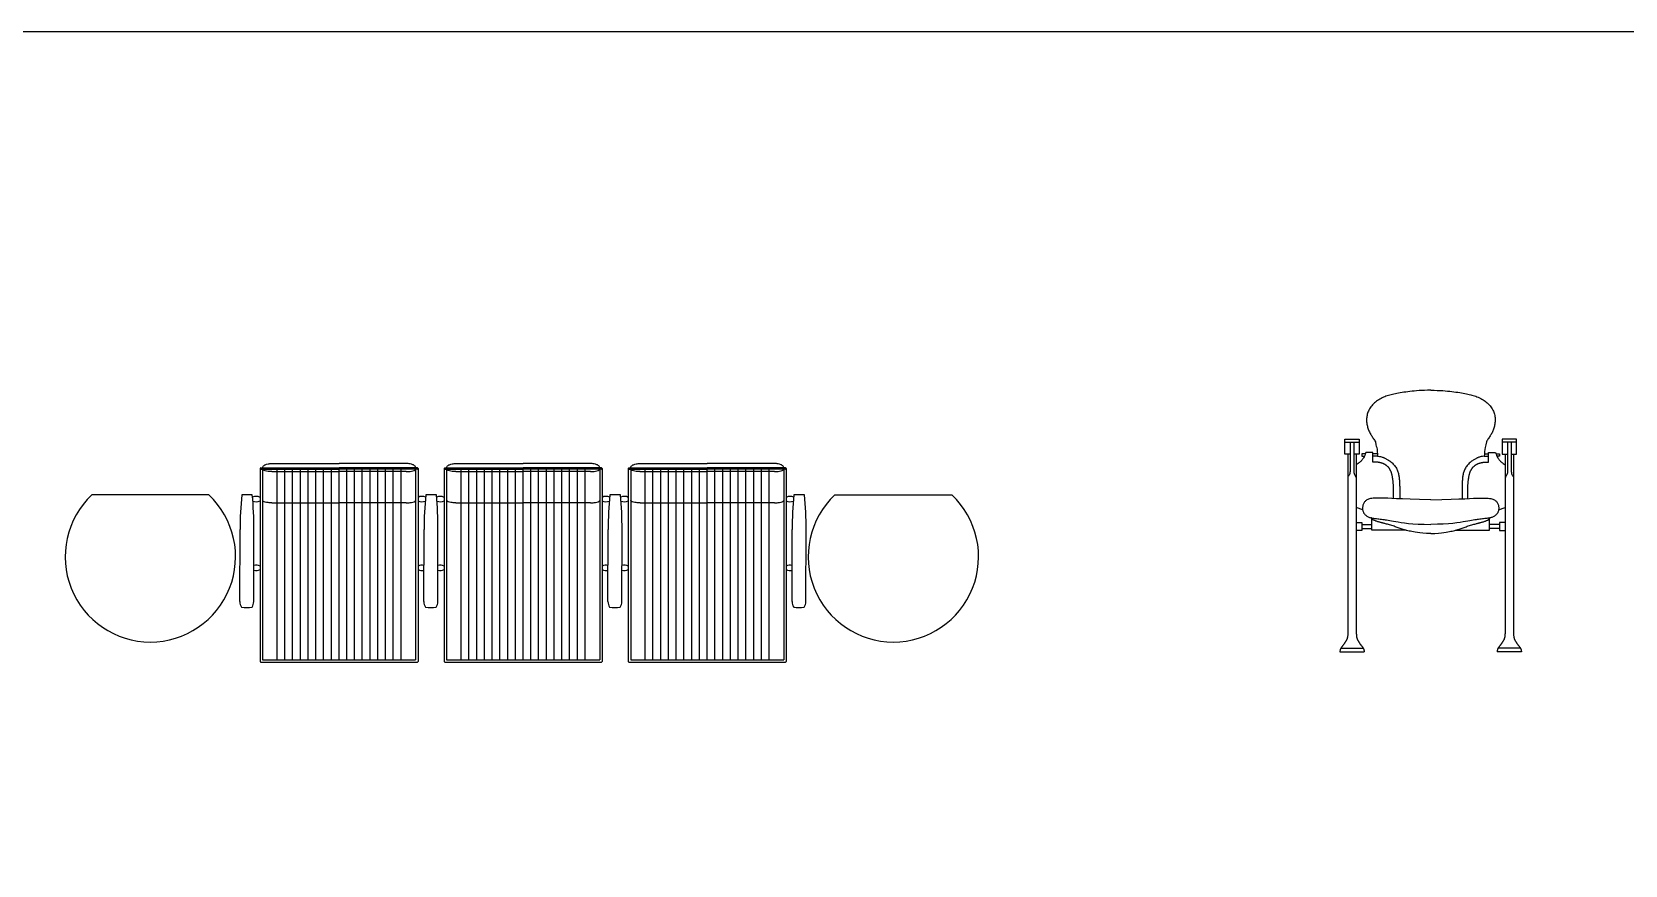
# Model space of a CAD drawing. Header units: millimetres. Extents: x 2198.5 to 2287.8, y 1208.8 to 1298.1.
# Drawn here: x 2205.52 to 2210.66, y 1227.07 to 1229.76 of the extents above; entities that cross this region are included whole.
import ezdxf

# ---------------------------------------------------------------- set-up
doc = ezdxf.new("R2010")
doc.units = ezdxf.units.MM

# ---------------------------------------------------------------- blocks, each defined once
blk = doc.blocks.new('con2')
for p, q in [((-312.195, -190.066), (-312.195, -196.289)), ((-312.175, -190.046), (-309.645, -190.046)), ((-312.175, -190.086), (-309.645, -190.086)), ((-312.115, -190.033), (-312.115, -190.046)), ((-312.115, -190.086), (-312.115, -196.24)), ((-311.815, -189.903), (-309.645, -189.903)), ((-311.815, -190.163), (-309.645, -190.163)), ((-311.645, -196.24), (-311.645, -190.086)), ((-311.395, -196.24), (-311.395, -190.086)), ((-311.145, -196.24), (-311.145, -190.086)), ((-310.895, -196.24), (-310.895, -190.086)), ((-310.645, -196.24), (-310.645, -190.086)), ((-310.395, -196.24), (-310.395, -190.086)), ((-310.145, -196.24), (-310.145, -190.086)), ((-309.895, -196.24), (-309.895, -190.086)), ((-307.475, -189.903), (-309.645, -189.903)), ((-307.115, -190.046), (-309.645, -190.046)), ((-309.645, -196.24), (-309.645, -190.086)), ((-307.115, -190.086), (-309.645, -190.086)), ((-307.475, -190.163), (-309.645, -190.163)), ((-309.395, -196.24), (-309.395, -190.086)), ((-309.145, -196.24), (-309.145, -190.086)), ((-308.895, -196.24), (-308.895, -190.086)), ((-308.645, -196.24), (-308.645, -190.086)), ((-308.395, -196.24), (-308.395, -190.086)), ((-308.145, -196.24), (-308.145, -190.086)), ((-307.895, -196.24), (-307.895, -190.086)), ((-307.645, -196.24), (-307.645, -190.086)), ((-307.175, -190.033), (-307.175, -190.046)), ((-307.175, -190.086), (-307.175, -196.24)), ((-307.095, -190.066), (-307.095, -196.289)), ((-306.254, -190.066), (-306.254, -196.289)), ((-306.234, -190.046), (-303.704, -190.046)), ((-306.234, -190.086), (-303.704, -190.086)), ((-306.174, -190.033), (-306.174, -190.046)), ((-306.174, -190.086), (-306.174, -196.24)), ((-305.874, -189.903), (-303.704, -189.903)), ((-305.874, -190.163), (-303.704, -190.163)), ((-305.704, -196.24), (-305.704, -190.086)), ((-305.454, -196.24), (-305.454, -190.086)), ((-305.204, -196.24), (-305.204, -190.086)), ((-304.954, -196.24), (-304.954, -190.086)), ((-304.704, -196.24), (-304.704, -190.086)), ((-304.454, -196.24), (-304.454, -190.086)), ((-304.204, -196.24), (-304.204, -190.086)), ((-303.954, -196.24), (-303.954, -190.086)), ((-301.534, -189.903), (-303.704, -189.903)), ((-301.174, -190.046), (-303.704, -190.046)), ((-301.174, -190.086), (-303.704, -190.086)), ((-303.704, -196.24), (-303.704, -190.086)), ((-301.534, -190.163), (-303.704, -190.163)), ((-303.454, -196.24), (-303.454, -190.086)), ((-303.204, -196.24), (-303.204, -190.086)), ((-302.954, -196.24), (-302.954, -190.086)), ((-302.704, -196.24), (-302.704, -190.086)), ((-302.454, -196.24), (-302.454, -190.086)), ((-302.204, -196.24), (-302.204, -190.086)), ((-301.954, -196.24), (-301.954, -190.086)), ((-301.704, -196.24), (-301.704, -190.086)), ((-301.234, -190.033), (-301.234, -190.046)), ((-301.234, -190.086), (-301.234, -196.24)), ((-301.154, -190.066), (-301.154, -196.289)), ((-300.314, -190.066), (-300.314, -196.289)), ((-300.294, -190.046), (-297.764, -190.046)), ((-300.294, -190.086), (-297.764, -190.086)), ((-300.234, -190.033), (-300.234, -190.046)), ((-300.234, -190.086), (-300.234, -196.24)), ((-299.934, -189.903), (-297.764, -189.903)), ((-299.934, -190.163), (-297.764, -190.163)), ((-299.764, -196.24), (-299.764, -190.086)), ((-299.514, -196.24), (-299.514, -190.086)), ((-299.264, -196.24), (-299.264, -190.086)), ((-299.014, -196.24), (-299.014, -190.086)), ((-298.764, -196.24), (-298.764, -190.086)), ((-298.514, -196.24), (-298.514, -190.086)), ((-298.264, -196.24), (-298.264, -190.086)), ((-298.014, -196.24), (-298.014, -190.086)), ((-295.594, -189.903), (-297.764, -189.903)), ((-295.234, -190.046), (-297.764, -190.046)), ((-297.764, -196.24), (-297.764, -190.086)), ((-295.234, -190.086), (-297.764, -190.086)), ((-295.594, -190.163), (-297.764, -190.163)), ((-297.514, -196.24), (-297.514, -190.086)), ((-297.264, -196.24), (-297.264, -190.086)), ((-297.014, -196.24), (-297.014, -190.086)), ((-296.764, -196.24), (-296.764, -190.086)), ((-296.514, -196.24), (-296.514, -190.086)), ((-296.264, -196.24), (-296.264, -190.086)), ((-296.014, -196.24), (-296.014, -190.086)), ((-295.764, -196.24), (-295.764, -190.086)), ((-295.294, -190.033), (-295.294, -190.046)), ((-295.294, -190.086), (-295.294, -196.24)), ((-295.214, -190.066), (-295.214, -196.289)), ((-317.123, -190.913), (-317.624, -190.913)), ((-313.849, -190.913), (-317.123, -190.913)), ((-311.814, -191.171), (-309.645, -191.171)), ((-307.476, -191.171), (-309.645, -191.171)), ((-305.873, -191.171), (-303.704, -191.171)), ((-301.535, -191.171), (-303.704, -191.171)), ((-299.933, -191.171), (-297.764, -191.171)), ((-295.595, -191.171), (-297.764, -191.171)), ((-293.644, -190.913), (-290.37, -190.913)), ((-290.37, -190.913), (-289.869, -190.913)), ((-312.849, -194.357), (-312.843, -192.027)), ((-312.399, -194.358), (-312.393, -192.028)), ((-306.909, -194.357), (-306.903, -192.027)), ((-306.459, -194.358), (-306.453, -192.028)), ((-300.968, -194.357), (-300.962, -192.027)), ((-300.518, -194.358), (-300.512, -192.028)), ((-295.027, -194.357), (-295.021, -192.027)), ((-294.577, -194.358), (-294.571, -192.028)), ((-312.175, -196.309), (-307.115, -196.309)), ((-312.115, -196.24), (-307.175, -196.24)), ((-306.234, -196.309), (-301.174, -196.309)), ((-306.174, -196.24), (-301.234, -196.24)), ((-300.294, -196.309), (-295.234, -196.309)), ((-300.234, -196.24), (-295.294, -196.24))]:
    blk.add_line(p, q)
for points in [[(-312.115, -190.033, -0.193227), (-312.098, -189.991, -0.100049), (-312.027, -189.941, -0.057828), (-311.937, -189.914, -0.044372), (-311.815, -189.903, -0.044372)], [(-311.814, -190.163, -0.026524), (-311.938, -190.156, -0.036397), (-312.027, -190.14, -0.076097), (-312.102, -190.108, -0.259446), (-312.115, -190.086, -0.259446)], [(-307.476, -190.163, 0.026524), (-307.352, -190.156, 0.036397), (-307.263, -190.14, 0.076097), (-307.187, -190.108, 0.259446), (-307.175, -190.086, 0.259446)], [(-307.175, -190.033, 0.193227), (-307.192, -189.991, 0.100049), (-307.263, -189.941, 0.057828), (-307.353, -189.914, 0.044372), (-307.475, -189.903, 0.044372)], [(-306.174, -190.033, -0.193227), (-306.157, -189.991, -0.100049), (-306.086, -189.941, -0.057828), (-305.996, -189.914, -0.044372), (-305.874, -189.903, -0.044372)], [(-305.873, -190.163, -0.026524), (-305.997, -190.156, -0.036397), (-306.086, -190.14, -0.076097), (-306.162, -190.108, -0.259446), (-306.174, -190.086, -0.259446)], [(-301.535, -190.163, 0.026524), (-301.411, -190.156, 0.036397), (-301.322, -190.14, 0.076097), (-301.247, -190.108, 0.259446), (-301.234, -190.086, 0.259446)], [(-301.234, -190.033, 0.193227), (-301.251, -189.991, 0.100049), (-301.322, -189.941, 0.057828), (-301.412, -189.914, 0.044372), (-301.534, -189.903, 0.044372)], [(-300.234, -190.033, -0.193227), (-300.217, -189.991, -0.100049), (-300.146, -189.941, -0.057828), (-300.056, -189.914, -0.044372), (-299.934, -189.903, -0.044372)], [(-299.933, -190.163, -0.026524), (-300.056, -190.156, -0.036397), (-300.145, -190.14, -0.076097), (-300.221, -190.108, -0.259446), (-300.234, -190.086, -0.259446)], [(-295.595, -190.163, 0.026524), (-295.471, -190.156, 0.036397), (-295.382, -190.14, 0.076097), (-295.306, -190.108, 0.259446), (-295.294, -190.086, 0.259446)], [(-295.294, -190.033, 0.193227), (-295.311, -189.991, 0.100049), (-295.381, -189.941, 0.057828), (-295.472, -189.914, 0.044372), (-295.594, -189.903, 0.044372)], [(-311.814, -191.171, -0.026524), (-311.938, -191.165, -0.036397), (-312.027, -191.149, -0.076097), (-312.102, -191.116, -0.259446), (-312.115, -191.094, -0.259446)], [(-307.476, -191.171, 0.026524), (-307.352, -191.165, 0.036397), (-307.263, -191.149, 0.076097), (-307.187, -191.116, 0.259446), (-307.175, -191.094, 0.259446)], [(-305.873, -191.171, -0.026524), (-305.997, -191.165, -0.036397), (-306.086, -191.149, -0.076097), (-306.162, -191.116, -0.259446), (-306.174, -191.094, -0.259446)], [(-301.535, -191.171, 0.026524), (-301.411, -191.165, 0.036397), (-301.322, -191.149, 0.076097), (-301.247, -191.116, 0.259446), (-301.234, -191.094, 0.259446)], [(-299.933, -191.171, -0.026524), (-300.056, -191.165, -0.036397), (-300.145, -191.149, -0.076097), (-300.221, -191.116, -0.259446), (-300.234, -191.094, -0.259446)], [(-295.595, -191.171, 0.026524), (-295.471, -191.165, 0.036397), (-295.382, -191.149, 0.076097), (-295.306, -191.116, 0.259446), (-295.294, -191.094, 0.259446)]]:
    blk.add_lwpolyline(points, format="xyb")
for centre, radius, start, end in [((-312.175, -190.066), 0.02, 90, 270), ((-307.115, -190.066), 0.02, 270, 90), ((-306.234, -190.066), 0.02, 90, 270), ((-301.174, -190.066), 0.02, 270, 90), ((-300.294, -190.066), 0.02, 90, 270), ((-295.234, -190.066), 0.02, 270, 90), ((-315.736, -192.913), 2.75, 133.3418, 46.6582), ((-301.518, -192.056), 11.325, 174.2062, 179.8552), ((-312.625, -194.531), 3.622, 87.1652, 92.5453), ((-323.718, -192), 11.325, 359.8552, 5.5043), ((-312.322, -191.21), 0.248, 59.4238, 118.0272), ((-312.322, -190.89), 0.248, 244.6447, 300.5762), ((-306.969, -191.21), 0.248, 62.0965, 120.5762), ((-306.969, -191.21), 0.248, 62.0965, 120.5762), ((-306.969, -190.89), 0.248, 239.4238, 295.0594), ((-306.969, -190.89), 0.248, 239.4238, 295.0594), ((-295.578, -192.056), 11.325, 174.2062, 179.8552), ((-306.684, -194.531), 3.622, 87.1652, 92.5453), ((-317.778, -192), 11.325, 359.8552, 5.5043), ((-306.381, -191.21), 0.248, 59.4238, 118.0272), ((-306.381, -190.89), 0.248, 244.6447, 300.5762), ((-301.028, -191.21), 0.248, 62.0965, 120.5762), ((-301.028, -191.21), 0.248, 62.0965, 120.5762), ((-301.028, -190.89), 0.248, 239.4238, 295.0594), ((-301.028, -190.89), 0.248, 239.4238, 295.0594), ((-289.637, -192.056), 11.325, 174.2062, 179.8552), ((-300.743, -194.531), 3.622, 87.1652, 92.5453), ((-311.837, -192), 11.325, 359.8552, 5.5043), ((-300.44, -191.21), 0.248, 59.4238, 118.0272), ((-300.44, -190.89), 0.248, 244.6447, 300.5762), ((-295.087, -191.21), 0.248, 62.0965, 120.5762), ((-295.087, -191.21), 0.248, 62.0965, 120.5762), ((-295.087, -191.21), 0.248, 62.0965, 120.5762), ((-295.087, -190.89), 0.248, 239.4238, 295.0594), ((-295.087, -190.89), 0.248, 239.4238, 295.0594), ((-295.087, -190.89), 0.248, 239.4238, 295.0594), ((-283.697, -192.056), 11.325, 174.2062, 179.8552), ((-294.803, -194.531), 3.622, 87.1652, 92.5453), ((-305.896, -192), 11.325, 359.8552, 5.5043), ((-291.756, -192.913), 2.75, 133.3418, 46.6582), ((-312.322, -193.112), 0.248, 252.4172, 300.5762), ((-312.322, -193.432), 0.248, 59.4238, 107.4891), ((-306.969, -193.432), 0.248, 75.2858, 120.5762), ((-306.969, -193.112), 0.248, 239.4238, 284.6177), ((-306.381, -193.432), 0.248, 59.4238, 107.4891), ((-306.381, -193.112), 0.248, 252.4172, 300.5762), ((-301.028, -193.432), 0.248, 75.2858, 120.5762), ((-301.028, -193.112), 0.248, 239.4238, 284.6177), ((-300.44, -193.432), 0.248, 59.4238, 107.4891), ((-300.44, -193.112), 0.248, 252.4172, 300.5762), ((-295.087, -193.432), 0.248, 75.2858, 120.5762), ((-295.087, -193.112), 0.248, 239.4238, 284.6177), ((-312.523, -194.358), 0.326, 179.8552, 213.633), ((-312.725, -194.357), 0.326, 326.0775, 359.8552), ((-306.583, -194.358), 0.326, 179.8552, 213.633), ((-306.784, -194.357), 0.326, 326.0775, 359.8552), ((-300.642, -194.358), 0.326, 179.8552, 213.633), ((-300.844, -194.357), 0.326, 326.0775, 359.8552), ((-294.701, -194.358), 0.326, 179.8552, 213.633), ((-294.903, -194.357), 0.326, 326.0775, 359.8552), ((-312.622, -193.329), 1.222, 261.8579, 277.8525), ((-306.681, -193.329), 1.222, 261.8579, 277.8525), ((-300.74, -193.329), 1.222, 261.8579, 277.8525), ((-294.8, -193.329), 1.222, 261.8579, 277.8525), ((-312.175, -196.289), 0.02, 180, 270), ((-307.115, -196.289), 0.02, 270, 0), ((-306.234, -196.289), 0.02, 180, 270), ((-301.174, -196.289), 0.02, 270, 0), ((-300.294, -196.289), 0.02, 180, 270), ((-295.234, -196.289), 0.02, 270, 0)]:
    blk.add_arc(centre, radius, start, end)

msp = doc.modelspace()

# ---------------------------------------------------------------- linework, layer by layer
at = {"linetype": 'Continuous'}
for p, q in [((2209.8122, 1228.394), (2209.8122, 1228.3867)), ((2209.8233, 1228.394), (2209.8122, 1228.394)), ((2209.8122, 1228.3867), (2209.8203, 1228.3867)), ((2209.8622, 1228.394), (2209.8472, 1228.394)), ((2209.8624, 1228.3873), (2209.8472, 1228.3873)), ((2210.2072, 1228.3873), (2210.221, 1228.3873)), ((2210.2074, 1228.394), (2210.221, 1228.394)), ((2210.2449, 1228.394), (2210.256, 1228.394)), ((2210.256, 1228.3867), (2210.2479, 1228.3867)), ((2210.256, 1228.394), (2210.256, 1228.3867)), ((2209.8147, 1228.2134), (2209.7939, 1228.2215)), ((2210.2535, 1228.2134), (2210.2743, 1228.2215)), ((2209.812, 1228.1667), (2209.8441, 1228.1665)), ((2210.2562, 1228.1667), (2210.2241, 1228.1665)), ((2209.812, 1228.1532), (2209.844, 1228.1531)), ((2210.2562, 1228.1532), (2210.2242, 1228.1531)), ((2209.7413, 1227.7558), (2209.8196, 1227.7558)), ((2209.7444, 1227.7672), (2209.8165, 1227.7672)), ((2210.3269, 1227.7558), (2210.2485, 1227.7558)), ((2210.3238, 1227.7672), (2210.2517, 1227.7672))]:
    msp.add_line(p, q, dxfattribs=at)
at = {"color": 1}
msp.add_lwpolyline([(2200.4547, 1208.7559), (2230.1547, 1208.7559), (2230.1547, 1229.7559), (2200.4547, 1229.7559)], close=True, dxfattribs=at)
at = {"linetype": 'Continuous'}
for points in [[(2210.0348, 1228.5996), (2210.0242, 1228.5994), (2210.0143, 1228.5992), (2210.0052, 1228.5988), (2209.9966, 1228.5982), (2209.9886, 1228.5976), (2209.9811, 1228.5969), (2209.9739, 1228.5961), (2209.967, 1228.5953), (2209.9603, 1228.5945), (2209.9539, 1228.5936), (2209.9477, 1228.5928), (2209.9417, 1228.5919), (2209.936, 1228.591), (2209.9305, 1228.5901), (2209.9253, 1228.5892), (2209.9202, 1228.5883), (2209.9154, 1228.5873), (2209.9108, 1228.5863), (2209.9064, 1228.5852), (2209.9021, 1228.5841), (2209.898, 1228.5829), (2209.8939, 1228.5816), (2209.8899, 1228.5802), (2209.8859, 1228.5787), (2209.8819, 1228.577), (2209.878, 1228.5752), (2209.8741, 1228.5733), (2209.8702, 1228.5712), (2209.8665, 1228.569), (2209.8628, 1228.5666), (2209.8593, 1228.5641), (2209.8559, 1228.5614), (2209.8526, 1228.5585), (2209.8495, 1228.5555), (2209.8466, 1228.5524), (2209.8439, 1228.5492), (2209.8413, 1228.5459), (2209.8389, 1228.5425), (2209.8368, 1228.5391), (2209.8349, 1228.5357), (2209.8332, 1228.5322), (2209.8318, 1228.5288), (2209.8305, 1228.5253), (2209.8295, 1228.5218), (2209.8287, 1228.5184), (2209.828, 1228.5149), (2209.8276, 1228.5114), (2209.8273, 1228.5079), (2209.8272, 1228.5044), (2209.8273, 1228.5009), (2209.8275, 1228.4974), (2209.8279, 1228.4939), (2209.8284, 1228.4905), (2209.829, 1228.4871), (2209.8298, 1228.4837), (2209.8306, 1228.4805), (2209.8315, 1228.4773), (2209.8326, 1228.4742), (2209.8337, 1228.4712), (2209.8349, 1228.4682), (2209.8362, 1228.4654), (2209.8375, 1228.4626), (2209.8389, 1228.4599), (2209.8405, 1228.4572), (2209.8421, 1228.4546), (2209.8437, 1228.452), (2209.8455, 1228.4494), (2209.8472, 1228.4468), (2209.849, 1228.4442), (2209.8507, 1228.4415), (2209.8525, 1228.4389), (2209.8541, 1228.4361), (2209.8558, 1228.4331), (2209.8573, 1228.4232), (2209.8587, 1228.4192), (2209.8599, 1228.4145), (2209.8609, 1228.4087), (2209.8617, 1228.4018), (2209.8622, 1228.3933), (2209.8624, 1228.3873)], [(2210.0347, 1228.5996), (2210.0454, 1228.5994), (2210.0552, 1228.5992), (2210.0644, 1228.5988), (2210.0729, 1228.5982), (2210.0809, 1228.5976), (2210.0885, 1228.5969), (2210.0957, 1228.5961), (2210.1026, 1228.5953), (2210.1093, 1228.5945), (2210.1157, 1228.5936), (2210.1219, 1228.5928), (2210.1278, 1228.5919), (2210.1335, 1228.591), (2210.139, 1228.5901), (2210.1443, 1228.5892), (2210.1493, 1228.5883), (2210.1541, 1228.5873), (2210.1587, 1228.5863), (2210.1632, 1228.5852), (2210.1674, 1228.5841), (2210.1716, 1228.5829), (2210.1757, 1228.5816), (2210.1797, 1228.5802), (2210.1836, 1228.5787), (2210.1876, 1228.577), (2210.1916, 1228.5752), (2210.1955, 1228.5733), (2210.1993, 1228.5712), (2210.2031, 1228.569), (2210.2068, 1228.5666), (2210.2103, 1228.5641), (2210.2137, 1228.5614), (2210.2169, 1228.5585), (2210.22, 1228.5555), (2210.223, 1228.5524), (2210.2257, 1228.5492), (2210.2283, 1228.5459), (2210.2306, 1228.5425), (2210.2328, 1228.5391), (2210.2347, 1228.5357), (2210.2364, 1228.5322), (2210.2378, 1228.5288), (2210.239, 1228.5253), (2210.2401, 1228.5218), (2210.2409, 1228.5184), (2210.2415, 1228.5149), (2210.242, 1228.5114), (2210.2423, 1228.5079), (2210.2423, 1228.5044), (2210.2423, 1228.5009), (2210.2421, 1228.4974), (2210.2417, 1228.4939), (2210.2412, 1228.4905), (2210.2405, 1228.4871), (2210.2398, 1228.4837), (2210.239, 1228.4805), (2210.238, 1228.4773), (2210.237, 1228.4742), (2210.2359, 1228.4712), (2210.2347, 1228.4682), (2210.2334, 1228.4654), (2210.2321, 1228.4626), (2210.2306, 1228.4599), (2210.2291, 1228.4572), (2210.2275, 1228.4546), (2210.2258, 1228.452), (2210.2241, 1228.4494), (2210.2224, 1228.4468), (2210.2206, 1228.4442), (2210.2188, 1228.4415), (2210.2171, 1228.4389), (2210.2154, 1228.4361), (2210.2138, 1228.4331), (2210.2122, 1228.4232), (2210.2108, 1228.4192), (2210.2096, 1228.4145), (2210.2087, 1228.4087), (2210.2079, 1228.4018), (2210.2074, 1228.3933), (2210.2072, 1228.3873)], [(2209.7742, 1228.3935), (2209.7574, 1228.3935), (2209.7574, 1228.4413), (2209.8032, 1228.4413), (2209.8032, 1228.3938), (2209.7858, 1228.3938)], [(2209.7574, 1228.4321), (2209.8032, 1228.4321)], [(2209.7742, 1228.4321), (2209.7741, 1228.3988), (2209.7741, 1228.3739), (2209.774, 1228.3561), (2209.7739, 1228.3443), (2209.7738, 1228.3372), (2209.7737, 1228.3336), (2209.7735, 1228.3323), (2209.7734, 1228.3321), (2209.7734, 1228.3321), (2209.7733, 1228.332), (2209.7732, 1228.3318), (2209.7732, 1228.3316), (2209.7731, 1228.3313), (2209.7731, 1228.3309), (2209.773, 1228.3305), (2209.7729, 1228.3301), (2209.7727, 1228.3296), (2209.7725, 1228.3291), (2209.7722, 1228.3283), (2209.7717, 1228.3273), (2209.771, 1228.326), (2209.77, 1228.3244), (2209.7687, 1228.3222), (2209.767, 1228.3196)], [(2209.7858, 1228.4321), (2209.7859, 1228.3988), (2209.7859, 1228.3739), (2209.786, 1228.3561), (2209.7861, 1228.3443), (2209.7862, 1228.3372), (2209.7864, 1228.3336), (2209.7865, 1228.3323), (2209.7866, 1228.3321), (2209.7867, 1228.3321), (2209.7867, 1228.332), (2209.7868, 1228.3318), (2209.7868, 1228.3316), (2209.7869, 1228.3313), (2209.7869, 1228.3309), (2209.787, 1228.3305), (2209.7871, 1228.3301), (2209.7873, 1228.3296), (2209.7875, 1228.329), (2209.7879, 1228.3283), (2209.7884, 1228.3272), (2209.7893, 1228.3257), (2209.7904, 1228.3238), (2209.7919, 1228.3213), (2209.7939, 1228.3182)], [(2210.2941, 1228.3935), (2210.3108, 1228.3935), (2210.3108, 1228.4413), (2210.2649, 1228.4413), (2210.2649, 1228.3938), (2210.2823, 1228.3938)], [(2210.3108, 1228.4321), (2210.2649, 1228.4321)], [(2210.2823, 1228.4321), (2210.2823, 1228.3988), (2210.2823, 1228.3739), (2210.2822, 1228.3561), (2210.2821, 1228.3443), (2210.282, 1228.3372), (2210.2818, 1228.3336), (2210.2817, 1228.3323), (2210.2816, 1228.3321), (2210.2815, 1228.3321), (2210.2815, 1228.332), (2210.2814, 1228.3318), (2210.2814, 1228.3316), (2210.2813, 1228.3313), (2210.2812, 1228.3309), (2210.2812, 1228.3305), (2210.2811, 1228.3301), (2210.2809, 1228.3296), (2210.2807, 1228.329), (2210.2803, 1228.3283), (2210.2798, 1228.3272), (2210.2789, 1228.3257), (2210.2778, 1228.3238), (2210.2763, 1228.3213), (2210.2743, 1228.3182)], [(2210.294, 1228.4321), (2210.294, 1228.3988), (2210.2941, 1228.3739), (2210.2942, 1228.3561), (2210.2943, 1228.3443), (2210.2944, 1228.3372), (2210.2945, 1228.3336), (2210.2947, 1228.3323), (2210.2948, 1228.3321), (2210.2948, 1228.3321), (2210.2949, 1228.332), (2210.295, 1228.3318), (2210.295, 1228.3316), (2210.2951, 1228.3313), (2210.2951, 1228.3309), (2210.2952, 1228.3305), (2210.2953, 1228.3301), (2210.2954, 1228.3296), (2210.2957, 1228.3291), (2210.296, 1228.3283), (2210.2965, 1228.3273), (2210.2972, 1228.326), (2210.2982, 1228.3244), (2210.2995, 1228.3222), (2210.3011, 1228.3196)], [(2209.767, 1228.3935), (2209.767, 1227.8242)], [(2209.8247, 1228.3982), (2209.8229, 1228.393), (2209.8211, 1228.3885), (2209.8194, 1228.3847), (2209.8177, 1228.3815), (2209.816, 1228.3789), (2209.8144, 1228.3766), (2209.8128, 1228.3746), (2209.8112, 1228.3729), (2209.8097, 1228.3713), (2209.8082, 1228.3698), (2209.8065, 1228.3683), (2209.8047, 1228.3667), (2209.8025, 1228.3651), (2209.8001, 1228.3633), (2209.7972, 1228.3613), (2209.7939, 1228.3591)], [(2209.7939, 1228.3935), (2209.7939, 1227.8242)], [(2209.8472, 1228.3671), (2209.8472, 1228.3982), (2209.8247, 1228.3982)], [(2209.9143, 1228.2494), (2209.9144, 1228.2571), (2209.9144, 1228.2639), (2209.9144, 1228.2701), (2209.9143, 1228.2756), (2209.9142, 1228.2805), (2209.9141, 1228.2848), (2209.914, 1228.2887), (2209.9138, 1228.292), (2209.9137, 1228.295), (2209.9135, 1228.2976), (2209.9133, 1228.3), (2209.9132, 1228.3021), (2209.913, 1228.304), (2209.9128, 1228.3058), (2209.9126, 1228.3075), (2209.9124, 1228.3092), (2209.9122, 1228.3109), (2209.9119, 1228.3127), (2209.9116, 1228.3145), (2209.9114, 1228.3163), (2209.9111, 1228.3181), (2209.9108, 1228.3198), (2209.9105, 1228.3215), (2209.9102, 1228.3232), (2209.9099, 1228.3247), (2209.9096, 1228.3262), (2209.9092, 1228.3276), (2209.9089, 1228.3289), (2209.9086, 1228.3302), (2209.9082, 1228.3315), (2209.9078, 1228.3326), (2209.9074, 1228.3338), (2209.907, 1228.3349), (2209.9065, 1228.3359), (2209.9061, 1228.337), (2209.9056, 1228.338), (2209.9051, 1228.339), (2209.9046, 1228.34), (2209.9041, 1228.341), (2209.9036, 1228.342), (2209.903, 1228.3431), (2209.9025, 1228.3441), (2209.9019, 1228.3451), (2209.9013, 1228.3462), (2209.9007, 1228.3472), (2209.9001, 1228.3482), (2209.8994, 1228.3492), (2209.8986, 1228.3502), (2209.8978, 1228.3511), (2209.8969, 1228.352), (2209.8959, 1228.3529), (2209.895, 1228.3537), (2209.894, 1228.3545), (2209.893, 1228.3553), (2209.892, 1228.356), (2209.8911, 1228.3568), (2209.8901, 1228.3575), (2209.8892, 1228.3581), (2209.8882, 1228.3588), (2209.8873, 1228.3594), (2209.8863, 1228.3601), (2209.8853, 1228.3607), (2209.8842, 1228.3612), (2209.8831, 1228.3618), (2209.8819, 1228.3623), (2209.8807, 1228.3629), (2209.8794, 1228.3634), (2209.8781, 1228.3639), (2209.8768, 1228.3643), (2209.8754, 1228.3647), (2209.8741, 1228.3651), (2209.8728, 1228.3655), (2209.8716, 1228.3658), (2209.8704, 1228.3661), (2209.8692, 1228.3663), (2209.8681, 1228.3665), (2209.8669, 1228.3667), (2209.8658, 1228.3669), (2209.8646, 1228.367), (2209.8635, 1228.3671), (2209.8623, 1228.3672), (2209.861, 1228.3672), (2209.8595, 1228.3673), (2209.8578, 1228.3673), (2209.8557, 1228.3673), (2209.8534, 1228.3672), (2209.8505, 1228.3672), (2209.8472, 1228.3671)], [(2209.8624, 1228.3873), (2209.864, 1228.387), (2209.8687, 1228.3862), (2209.8724, 1228.3854), (2209.8755, 1228.3846), (2209.878, 1228.3839), (2209.8801, 1228.3831), (2209.8818, 1228.3824), (2209.8834, 1228.3818), (2209.8849, 1228.3811), (2209.8865, 1228.3804), (2209.8882, 1228.3796), (2209.89, 1228.3787), (2209.8919, 1228.3776), (2209.8939, 1228.3765), (2209.8961, 1228.3752), (2209.8984, 1228.3737), (2209.9008, 1228.372), (2209.9033, 1228.3702), (2209.9058, 1228.3682), (2209.9083, 1228.366), (2209.9109, 1228.3637), (2209.9133, 1228.3613), (2209.9157, 1228.3588), (2209.9179, 1228.3562), (2209.9199, 1228.3536), (2209.9218, 1228.3509), (2209.9234, 1228.3481), (2209.9249, 1228.3453), (2209.9262, 1228.3425), (2209.9274, 1228.3396), (2209.9284, 1228.3367), (2209.9292, 1228.3338), (2209.93, 1228.3308), (2209.9307, 1228.3278), (2209.9313, 1228.3248), (2209.9318, 1228.3218), (2209.9322, 1228.3187), (2209.9326, 1228.3156), (2209.9329, 1228.3125), (2209.9332, 1228.3095), (2209.9334, 1228.3063), (2209.9336, 1228.3031), (2209.9337, 1228.2998), (2209.9339, 1228.2963), (2209.934, 1228.2926), (2209.9341, 1228.2885), (2209.9341, 1228.284), (2209.9342, 1228.2792), (2209.9342, 1228.2739), (2209.9343, 1228.2683), (2209.9343, 1228.2628), (2209.9343, 1228.2575), (2209.9343, 1228.2528), (2209.9343, 1228.2492)], [(2210.2072, 1228.3873), (2210.2056, 1228.387), (2210.2009, 1228.3862), (2210.1971, 1228.3854), (2210.1941, 1228.3846), (2210.1916, 1228.3839), (2210.1895, 1228.3831), (2210.1877, 1228.3824), (2210.1862, 1228.3818), (2210.1847, 1228.3811), (2210.1831, 1228.3804), (2210.1814, 1228.3796), (2210.1796, 1228.3787), (2210.1777, 1228.3776), (2210.1756, 1228.3765), (2210.1735, 1228.3752), (2210.1712, 1228.3737), (2210.1688, 1228.372), (2210.1663, 1228.3702), (2210.1638, 1228.3682), (2210.1612, 1228.366), (2210.1587, 1228.3637), (2210.1562, 1228.3613), (2210.1539, 1228.3588), (2210.1517, 1228.3562), (2210.1496, 1228.3536), (2210.1478, 1228.3509), (2210.1461, 1228.3481), (2210.1447, 1228.3453), (2210.1434, 1228.3425), (2210.1422, 1228.3396), (2210.1412, 1228.3367), (2210.1403, 1228.3338), (2210.1395, 1228.3308), (2210.1389, 1228.3278), (2210.1383, 1228.3248), (2210.1378, 1228.3218), (2210.1373, 1228.3187), (2210.137, 1228.3156), (2210.1367, 1228.3125), (2210.1364, 1228.3095), (2210.1362, 1228.3063), (2210.136, 1228.3031), (2210.1358, 1228.2998), (2210.1357, 1228.2963), (2210.1356, 1228.2926), (2210.1355, 1228.2885), (2210.1354, 1228.284), (2210.1354, 1228.2792), (2210.1353, 1228.2739), (2210.1353, 1228.2683), (2210.1353, 1228.2628), (2210.1353, 1228.2575), (2210.1353, 1228.2528), (2210.1353, 1228.2493)], [(2210.1539, 1228.2494), (2210.1538, 1228.2571), (2210.1538, 1228.2639), (2210.1538, 1228.2701), (2210.1539, 1228.2756), (2210.154, 1228.2805), (2210.1541, 1228.2848), (2210.1542, 1228.2887), (2210.1544, 1228.292), (2210.1545, 1228.295), (2210.1547, 1228.2976), (2210.1549, 1228.3), (2210.155, 1228.3021), (2210.1552, 1228.304), (2210.1554, 1228.3058), (2210.1556, 1228.3075), (2210.1558, 1228.3092), (2210.156, 1228.3109), (2210.1563, 1228.3127), (2210.1565, 1228.3145), (2210.1568, 1228.3163), (2210.1571, 1228.3181), (2210.1574, 1228.3198), (2210.1577, 1228.3215), (2210.158, 1228.3232), (2210.1583, 1228.3247), (2210.1586, 1228.3262), (2210.1589, 1228.3276), (2210.1593, 1228.3289), (2210.1596, 1228.3302), (2210.16, 1228.3315), (2210.1604, 1228.3326), (2210.1608, 1228.3338), (2210.1612, 1228.3349), (2210.1616, 1228.3359), (2210.1621, 1228.337), (2210.1626, 1228.338), (2210.1631, 1228.339), (2210.1636, 1228.34), (2210.1641, 1228.341), (2210.1646, 1228.342), (2210.1652, 1228.3431), (2210.1657, 1228.3441), (2210.1663, 1228.3451), (2210.1668, 1228.3462), (2210.1675, 1228.3472), (2210.1681, 1228.3482), (2210.1688, 1228.3492), (2210.1696, 1228.3502), (2210.1704, 1228.3511), (2210.1713, 1228.352), (2210.1722, 1228.3529), (2210.1732, 1228.3537), (2210.1742, 1228.3545), (2210.1752, 1228.3553), (2210.1762, 1228.356), (2210.1771, 1228.3568), (2210.1781, 1228.3575), (2210.179, 1228.3581), (2210.18, 1228.3588), (2210.1809, 1228.3594), (2210.1819, 1228.3601), (2210.1829, 1228.3607), (2210.184, 1228.3612), (2210.1851, 1228.3618), (2210.1863, 1228.3623), (2210.1875, 1228.3629), (2210.1888, 1228.3634), (2210.1901, 1228.3639), (2210.1914, 1228.3643), (2210.1928, 1228.3647), (2210.1941, 1228.3651), (2210.1954, 1228.3655), (2210.1966, 1228.3658), (2210.1978, 1228.3661), (2210.199, 1228.3663), (2210.2001, 1228.3665), (2210.2012, 1228.3667), (2210.2024, 1228.3669), (2210.2035, 1228.367), (2210.2047, 1228.3671), (2210.2059, 1228.3672), (2210.2072, 1228.3672), (2210.2087, 1228.3673), (2210.2104, 1228.3673), (2210.2124, 1228.3673), (2210.2148, 1228.3672), (2210.2177, 1228.3672), (2210.221, 1228.3671)], [(2210.221, 1228.3671), (2210.221, 1228.3982), (2210.2435, 1228.3982)], [(2210.2435, 1228.3982), (2210.2453, 1228.393), (2210.2471, 1228.3885), (2210.2488, 1228.3847), (2210.2505, 1228.3815), (2210.2522, 1228.3789), (2210.2538, 1228.3766), (2210.2554, 1228.3746), (2210.257, 1228.3729), (2210.2585, 1228.3713), (2210.26, 1228.3698), (2210.2617, 1228.3683), (2210.2635, 1228.3667), (2210.2656, 1228.3651), (2210.2681, 1228.3633), (2210.271, 1228.3613), (2210.2743, 1228.3591)], [(2210.2743, 1228.3938), (2210.2743, 1227.8242)], [(2210.3011, 1228.3935), (2210.3011, 1227.8242)], [(2210.0341, 1228.2462), (2209.9977, 1228.2472), (2209.9677, 1228.2481), (2209.9434, 1228.2489), (2209.9239, 1228.2496), (2209.9084, 1228.2502), (2209.8961, 1228.2508), (2209.8863, 1228.2512), (2209.878, 1228.2515), (2209.8707, 1228.2517), (2209.8641, 1228.2517), (2209.8582, 1228.2516), (2209.853, 1228.2514), (2209.8483, 1228.251), (2209.844, 1228.2505), (2209.8402, 1228.2498), (2209.8368, 1228.249), (2209.8337, 1228.248), (2209.8309, 1228.2468), (2209.8283, 1228.2455), (2209.826, 1228.2441), (2209.824, 1228.2425), (2209.8222, 1228.2408), (2209.8206, 1228.239), (2209.8192, 1228.2371), (2209.8181, 1228.2351), (2209.8171, 1228.2331), (2209.8163, 1228.231), (2209.8156, 1228.2288), (2209.8151, 1228.2266), (2209.8148, 1228.2245), (2209.8145, 1228.2223), (2209.8144, 1228.2201), (2209.8144, 1228.218), (2209.8144, 1228.2159), (2209.8146, 1228.2139), (2209.815, 1228.2119), (2209.8155, 1228.2099), (2209.8161, 1228.208), (2209.8169, 1228.2061), (2209.8178, 1228.2043), (2209.8189, 1228.2025), (2209.8202, 1228.2007), (2209.8216, 1228.199), (2209.8232, 1228.1974), (2209.8249, 1228.1959), (2209.8266, 1228.1945), (2209.8284, 1228.1932), (2209.8303, 1228.192), (2209.8322, 1228.191), (2209.8342, 1228.1901), (2209.8363, 1228.1894), (2209.8385, 1228.1887), (2209.8409, 1228.1881), (2209.8434, 1228.1876), (2209.8462, 1228.1871), (2209.8492, 1228.1867), (2209.8524, 1228.1862), (2209.8559, 1228.1858), (2209.8596, 1228.1853), (2209.8634, 1228.1849), (2209.8673, 1228.1844), (2209.8714, 1228.1839), (2209.8754, 1228.1834), (2209.8795, 1228.1828), (2209.8835, 1228.1823), (2209.8877, 1228.1816), (2209.892, 1228.1809), (2209.8967, 1228.1801), (2209.9019, 1228.1793), (2209.9076, 1228.1783), (2209.9141, 1228.1771), (2209.9213, 1228.1759), (2209.9296, 1228.1744), (2209.939, 1228.1729), (2209.9499, 1228.1714), (2209.9625, 1228.17), (2209.977, 1228.1687), (2209.9937, 1228.1677), (2210.0128, 1228.1669), (2210.0345, 1228.1666)], [(2210.0341, 1228.2462), (2210.0705, 1228.2472), (2210.1005, 1228.2481), (2210.1248, 1228.2489), (2210.1443, 1228.2496), (2210.1598, 1228.2502), (2210.1721, 1228.2508), (2210.1819, 1228.2512), (2210.1902, 1228.2515), (2210.1975, 1228.2517), (2210.2041, 1228.2517), (2210.2099, 1228.2516), (2210.2152, 1228.2514), (2210.2199, 1228.251), (2210.2242, 1228.2505), (2210.2279, 1228.2498), (2210.2314, 1228.249), (2210.2345, 1228.248), (2210.2373, 1228.2468), (2210.2399, 1228.2455), (2210.2422, 1228.2441), (2210.2442, 1228.2425), (2210.246, 1228.2408), (2210.2476, 1228.239), (2210.249, 1228.2371), (2210.2501, 1228.2351), (2210.2511, 1228.2331), (2210.2519, 1228.231), (2210.2526, 1228.2288), (2210.2531, 1228.2266), (2210.2534, 1228.2245), (2210.2537, 1228.2223), (2210.2538, 1228.2201), (2210.2538, 1228.218), (2210.2537, 1228.2159), (2210.2535, 1228.2139), (2210.2532, 1228.2119), (2210.2527, 1228.2099), (2210.2521, 1228.208), (2210.2513, 1228.2061), (2210.2504, 1228.2043), (2210.2493, 1228.2025), (2210.248, 1228.2007), (2210.2465, 1228.199), (2210.245, 1228.1974), (2210.2433, 1228.1959), (2210.2416, 1228.1945), (2210.2398, 1228.1932), (2210.2379, 1228.192), (2210.236, 1228.191), (2210.234, 1228.1901), (2210.2319, 1228.1894), (2210.2297, 1228.1887), (2210.2273, 1228.1881), (2210.2248, 1228.1876), (2210.222, 1228.1871), (2210.219, 1228.1867), (2210.2158, 1228.1862), (2210.2123, 1228.1858), (2210.2086, 1228.1853), (2210.2048, 1228.1849), (2210.2009, 1228.1844), (2210.1968, 1228.1839), (2210.1928, 1228.1834), (2210.1887, 1228.1828), (2210.1847, 1228.1823), (2210.1805, 1228.1816), (2210.1762, 1228.1809), (2210.1715, 1228.1801), (2210.1663, 1228.1793), (2210.1606, 1228.1783), (2210.1541, 1228.1771), (2210.1469, 1228.1759), (2210.1386, 1228.1744), (2210.1292, 1228.1729), (2210.1183, 1228.1714), (2210.1058, 1228.17), (2210.0914, 1228.1687), (2210.0749, 1228.1677), (2210.056, 1228.1669), (2210.0345, 1228.1666)], [(2209.7939, 1228.173), (2209.812, 1228.173), (2209.812, 1228.147), (2209.7939, 1228.147)], [(2210.0341, 1228.1368), (2210.0207, 1228.1377), (2210.0092, 1228.1386), (2209.9995, 1228.1395), (2209.9913, 1228.1405), (2209.9843, 1228.1414), (2209.9783, 1228.1424), (2209.9732, 1228.1434), (2209.9685, 1228.1443), (2209.9642, 1228.1453), (2209.9601, 1228.1463), (2209.9563, 1228.1473), (2209.9527, 1228.1482), (2209.9492, 1228.1492), (2209.9458, 1228.1502), (2209.9426, 1228.1513), (2209.9393, 1228.1523), (2209.9361, 1228.1534), (2209.9328, 1228.1546), (2209.9296, 1228.1557), (2209.9263, 1228.1569), (2209.923, 1228.1581), (2209.9196, 1228.1592), (2209.9161, 1228.1604), (2209.9126, 1228.1616), (2209.909, 1228.1627), (2209.9053, 1228.1639), (2209.9017, 1228.1649), (2209.8981, 1228.166), (2209.8947, 1228.1669), (2209.8915, 1228.1678), (2209.8886, 1228.1686), (2209.8859, 1228.1693), (2209.8837, 1228.1699), (2209.8817, 1228.1704), (2209.88, 1228.1709), (2209.8784, 1228.1713), (2209.877, 1228.1717), (2209.8755, 1228.1721), (2209.8739, 1228.1725), (2209.8723, 1228.173), (2209.8704, 1228.1735), (2209.8684, 1228.1741), (2209.8662, 1228.1747), (2209.864, 1228.1754), (2209.8618, 1228.1761), (2209.8597, 1228.1768), (2209.8576, 1228.1774), (2209.8557, 1228.1781), (2209.854, 1228.1788), (2209.8524, 1228.1794), (2209.851, 1228.18), (2209.8498, 1228.1805), (2209.8487, 1228.1811), (2209.8477, 1228.1817), (2209.8469, 1228.1824), (2209.8461, 1228.183), (2209.8454, 1228.1837), (2209.8448, 1228.1844), (2209.8442, 1228.185), (2209.8437, 1228.1857), (2209.8433, 1228.1863), (2209.843, 1228.1869), (2209.8427, 1228.1874), (2209.8425, 1228.1878)], [(2209.9546, 1228.1477), (2209.844, 1228.1477), (2209.8441, 1228.1852)], [(2210.0341, 1228.1368), (2210.0475, 1228.1377), (2210.059, 1228.1386), (2210.0687, 1228.1395), (2210.0769, 1228.1405), (2210.0839, 1228.1414), (2210.0899, 1228.1424), (2210.095, 1228.1434), (2210.0997, 1228.1443), (2210.104, 1228.1453), (2210.108, 1228.1463), (2210.1119, 1228.1473), (2210.1155, 1228.1482), (2210.119, 1228.1492), (2210.1223, 1228.1502), (2210.1256, 1228.1513), (2210.1289, 1228.1523), (2210.1321, 1228.1534), (2210.1353, 1228.1546), (2210.1386, 1228.1557), (2210.1419, 1228.1569), (2210.1452, 1228.1581), (2210.1486, 1228.1592), (2210.1521, 1228.1604), (2210.1556, 1228.1616), (2210.1592, 1228.1627), (2210.1629, 1228.1639), (2210.1665, 1228.1649), (2210.1701, 1228.166), (2210.1735, 1228.1669), (2210.1767, 1228.1678), (2210.1796, 1228.1686), (2210.1822, 1228.1693), (2210.1845, 1228.1699), (2210.1865, 1228.1704), (2210.1882, 1228.1709), (2210.1898, 1228.1713), (2210.1912, 1228.1717), (2210.1927, 1228.1721), (2210.1943, 1228.1725), (2210.1959, 1228.173), (2210.1978, 1228.1735), (2210.1998, 1228.1741), (2210.202, 1228.1747), (2210.2042, 1228.1754), (2210.2064, 1228.1761), (2210.2085, 1228.1768), (2210.2106, 1228.1774), (2210.2125, 1228.1781), (2210.2142, 1228.1788), (2210.2158, 1228.1794), (2210.2172, 1228.18), (2210.2184, 1228.1805), (2210.2195, 1228.1811), (2210.2204, 1228.1817), (2210.2213, 1228.1824), (2210.2221, 1228.183), (2210.2228, 1228.1837), (2210.2234, 1228.1844), (2210.224, 1228.185), (2210.2245, 1228.1857), (2210.2249, 1228.1863), (2210.2252, 1228.1869), (2210.2255, 1228.1874), (2210.2257, 1228.1878)], [(2210.1136, 1228.1477), (2210.2242, 1228.1477), (2210.2241, 1228.1852)], [(2210.2743, 1228.173), (2210.2562, 1228.173), (2210.2562, 1228.147), (2210.2743, 1228.147)], [(2209.767, 1227.8242), (2209.7669, 1227.8189), (2209.7668, 1227.8145), (2209.7666, 1227.811), (2209.7664, 1227.8082), (2209.7662, 1227.8059), (2209.7659, 1227.8042), (2209.7657, 1227.8027), (2209.7654, 1227.8015), (2209.7651, 1227.8003), (2209.7648, 1227.7993), (2209.7645, 1227.7982), (2209.7642, 1227.7973), (2209.7639, 1227.7964), (2209.7635, 1227.7955), (2209.7631, 1227.7947), (2209.7628, 1227.7939), (2209.7623, 1227.7932), (2209.7619, 1227.7925), (2209.7615, 1227.7918), (2209.761, 1227.7911), (2209.7605, 1227.7903), (2209.76, 1227.7896), (2209.7594, 1227.7888), (2209.7588, 1227.7879), (2209.7582, 1227.7869), (2209.7576, 1227.7859), (2209.7569, 1227.7849), (2209.7563, 1227.7838), (2209.7556, 1227.7828), (2209.755, 1227.7817), (2209.7543, 1227.7807), (2209.7536, 1227.7797), (2209.753, 1227.7788), (2209.7524, 1227.778), (2209.7517, 1227.7772), (2209.7511, 1227.7764), (2209.7505, 1227.7757), (2209.7499, 1227.7749), (2209.7493, 1227.7742), (2209.7488, 1227.7735), (2209.7482, 1227.7728), (2209.7476, 1227.7721), (2209.7471, 1227.7713), (2209.7465, 1227.7705), (2209.746, 1227.7697), (2209.7454, 1227.7689), (2209.7449, 1227.768), (2209.7444, 1227.7671), (2209.7438, 1227.7661), (2209.7433, 1227.7651), (2209.7428, 1227.764), (2209.7424, 1227.7627), (2209.742, 1227.7613), (2209.7417, 1227.7597), (2209.7414, 1227.7579), (2209.7413, 1227.7558)], [(2209.7939, 1227.8242), (2209.794, 1227.8189), (2209.7941, 1227.8145), (2209.7943, 1227.811), (2209.7945, 1227.8082), (2209.7947, 1227.8059), (2209.795, 1227.8042), (2209.7952, 1227.8027), (2209.7955, 1227.8015), (2209.7958, 1227.8003), (2209.7961, 1227.7993), (2209.7964, 1227.7982), (2209.7967, 1227.7973), (2209.797, 1227.7964), (2209.7974, 1227.7955), (2209.7978, 1227.7947), (2209.7982, 1227.7939), (2209.7986, 1227.7932), (2209.799, 1227.7925), (2209.7995, 1227.7918), (2209.7999, 1227.7911), (2209.8004, 1227.7903), (2209.801, 1227.7896), (2209.8015, 1227.7888), (2209.8021, 1227.7879), (2209.8027, 1227.7869), (2209.8033, 1227.7859), (2209.804, 1227.7849), (2209.8046, 1227.7838), (2209.8053, 1227.7828), (2209.806, 1227.7817), (2209.8066, 1227.7807), (2209.8073, 1227.7797), (2209.8079, 1227.7788), (2209.8086, 1227.778), (2209.8092, 1227.7772), (2209.8098, 1227.7764), (2209.8104, 1227.7757), (2209.811, 1227.7749), (2209.8116, 1227.7742), (2209.8121, 1227.7735), (2209.8127, 1227.7728), (2209.8133, 1227.7721), (2209.8138, 1227.7713), (2209.8144, 1227.7705), (2209.8149, 1227.7697), (2209.8155, 1227.7689), (2209.816, 1227.768), (2209.8166, 1227.7671), (2209.8171, 1227.7661), (2209.8176, 1227.7651), (2209.8181, 1227.764), (2209.8185, 1227.7627), (2209.8189, 1227.7613), (2209.8192, 1227.7597), (2209.8195, 1227.7579), (2209.8196, 1227.7558)], [(2210.2743, 1227.8242), (2210.2742, 1227.8189), (2210.274, 1227.8145), (2210.2739, 1227.811), (2210.2737, 1227.8082), (2210.2735, 1227.8059), (2210.2732, 1227.8042), (2210.273, 1227.8027), (2210.2727, 1227.8015), (2210.2724, 1227.8003), (2210.2721, 1227.7993), (2210.2718, 1227.7982), (2210.2715, 1227.7973), (2210.2711, 1227.7964), (2210.2708, 1227.7955), (2210.2704, 1227.7947), (2210.27, 1227.7939), (2210.2696, 1227.7932), (2210.2692, 1227.7925), (2210.2687, 1227.7918), (2210.2683, 1227.7911), (2210.2678, 1227.7903), (2210.2672, 1227.7896), (2210.2667, 1227.7888), (2210.2661, 1227.7879), (2210.2655, 1227.7869), (2210.2649, 1227.7859), (2210.2642, 1227.7849), (2210.2636, 1227.7838), (2210.2629, 1227.7828), (2210.2622, 1227.7817), (2210.2616, 1227.7807), (2210.2609, 1227.7797), (2210.2603, 1227.7788), (2210.2596, 1227.778), (2210.259, 1227.7772), (2210.2584, 1227.7764), (2210.2578, 1227.7757), (2210.2572, 1227.7749), (2210.2566, 1227.7742), (2210.256, 1227.7735), (2210.2555, 1227.7728), (2210.2549, 1227.7721), (2210.2544, 1227.7713), (2210.2538, 1227.7705), (2210.2533, 1227.7697), (2210.2527, 1227.7689), (2210.2522, 1227.768), (2210.2516, 1227.7671), (2210.2511, 1227.7661), (2210.2506, 1227.7651), (2210.2501, 1227.764), (2210.2497, 1227.7627), (2210.2493, 1227.7613), (2210.249, 1227.7597), (2210.2487, 1227.7579), (2210.2485, 1227.7558)], [(2210.3011, 1227.8242), (2210.3013, 1227.8189), (2210.3014, 1227.8145), (2210.3016, 1227.811), (2210.3018, 1227.8082), (2210.302, 1227.8059), (2210.3023, 1227.8042), (2210.3025, 1227.8027), (2210.3028, 1227.8015), (2210.3031, 1227.8003), (2210.3034, 1227.7993), (2210.3037, 1227.7982), (2210.304, 1227.7973), (2210.3043, 1227.7964), (2210.3047, 1227.7955), (2210.305, 1227.7947), (2210.3054, 1227.7939), (2210.3058, 1227.7932), (2210.3063, 1227.7925), (2210.3067, 1227.7918), (2210.3072, 1227.7911), (2210.3077, 1227.7903), (2210.3082, 1227.7896), (2210.3088, 1227.7888), (2210.3094, 1227.7879), (2210.31, 1227.7869), (2210.3106, 1227.7859), (2210.3112, 1227.7849), (2210.3119, 1227.7838), (2210.3126, 1227.7828), (2210.3132, 1227.7817), (2210.3139, 1227.7807), (2210.3146, 1227.7797), (2210.3152, 1227.7788), (2210.3158, 1227.778), (2210.3165, 1227.7772), (2210.3171, 1227.7764), (2210.3177, 1227.7757), (2210.3183, 1227.7749), (2210.3188, 1227.7742), (2210.3194, 1227.7735), (2210.32, 1227.7728), (2210.3206, 1227.7721), (2210.3211, 1227.7713), (2210.3217, 1227.7705), (2210.3222, 1227.7697), (2210.3228, 1227.7689), (2210.3233, 1227.768), (2210.3238, 1227.7671), (2210.3244, 1227.7661), (2210.3249, 1227.7651), (2210.3254, 1227.764), (2210.3258, 1227.7627), (2210.3262, 1227.7613), (2210.3265, 1227.7597), (2210.3268, 1227.7579), (2210.3269, 1227.7558)]]:
    msp.add_lwpolyline(points, dxfattribs=at)

# ---------------------------------------------------------------- block references
at = {"xscale": 0.09999999999999432, "yscale": 0.09999999999999432, "zscale": 0.09999999999999432}
msp.add_blockref('con2', (2237.4756, 1247.3534), dxfattribs=at)

doc.saveas('drawing.dxf')
